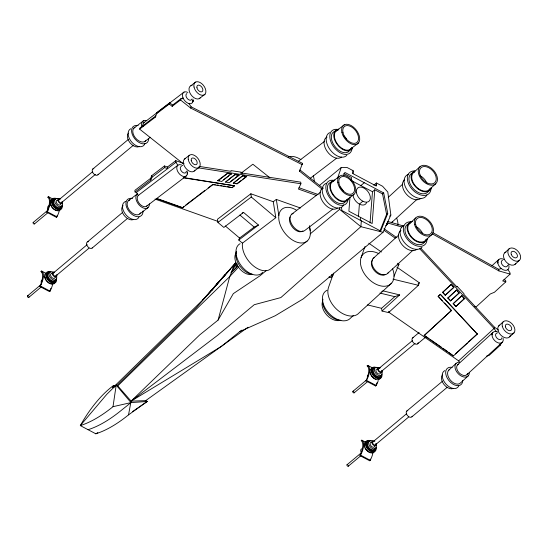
<?xml version="1.0" encoding="UTF-8"?>
<svg xmlns="http://www.w3.org/2000/svg" width="548" height="548" viewBox="0 0 548 548"><rect width="100%" height="100%" fill="white"/><g stroke="black" fill="none" stroke-linecap="round" stroke-linejoin="round"><path stroke-width="0.82" d="M350.001 196.903L348.884 211.233L372.154 223.529L374.784 189.807L382.545 193.903L386.6 214.364L379.874 231.256M351.254 180.888L351.515 177.511L343.76 173.415M114.95 386.278L113.546 385.532A72.624 30.592 -62.2 0 0 80.309 425.604L95.825 433.797A154.399 65.034 -62.2 0 0 128.52 414.877L131.095 401.129L221.399 346.398L239.819 331.554L275.199 315.764L303.359 298.804L383.045 232.29L390.854 215.049L387.799 192.06L382.6 186.265L376.394 182.984L376.134 185.943L352.891 173.62L353.124 170.688L346.918 167.414L341.26 167.476L319.532 185.375M358.419 216.768L359.406 204.109A8.706 5.507 50.2 0 1 353.042 195.657M360.289 220.31L360.522 217.378M361.331 220.817L360.872 226.68L280.836 297.591L254.258 304.702L217.453 335.417L131.095 401.129L117.752 385.902L116.197 385.08L106.853 394.252L80.309 425.604A154.399 65.034 -62.2 0 0 113.004 406.685L130.986 402.595L147.227 401.472L145.672 400.656L131.095 401.129L199.678 334.924L218.097 320.08L233.311 293.639L259.916 275.856L266.451 270.404M370.051 222.92L372.489 191.725L374.784 189.807M376.168 185.916L376.394 182.984L373.818 185.217M352.891 173.62L353.124 170.688M113.004 406.685L116.197 385.08L130.986 402.595L120.759 410.781A154.399 65.034 -62.2 0 1 88.07 429.7M218.097 320.08L229.742 276.569L233.195 268.636M183.169 163.681L139.63 129.123L155.399 117.094L156.961 112.504L169.702 102.791L172.593 105.086L172.168 106.339L169.277 104.045L169.702 102.791M139.63 129.123L140.055 127.869L155.831 115.84L155.399 117.094M156.961 112.504L156.536 113.758L169.277 104.045M172.168 106.339L180.504 99.976L180.936 98.722L183.08 98.023L181.737 99.044M191.129 106.819L302.51 163.366L302.085 164.619L190.704 108.072L191.129 106.819L188.985 103.599M322.032 189.06L299.516 171.188L299.941 169.935L323.121 188.334M337.452 178.47L341.26 167.476M333.561 273.11L328.519 287.385A20.31 13.193 47.5 0 0 337.883 310.367A20.31 13.193 47.5 0 0 359.036 312.935L391.587 283.152M361.07 257.601L364.995 246.497M385.765 225.714L387.573 224.064L388.025 222.796M381.778 291.413L383.168 290.906L399.663 294.906L394.8 296.674L381.545 308.312L382.045 311.024L388.573 312.607L389.018 311.339M388.573 312.607L418.412 285.309L419.309 282.768L396.827 267.109M424.159 335.54L451.36 310.654L438.153 296.489L440.414 294.249L477.281 334.068L453.408 355.912L424.159 335.54L451.449 310.401L444.558 303.01M438.153 296.489L440.414 294.249M442.572 292.447L451.271 284.316L453.819 287.405L445.216 295.276L442.572 292.447L451.271 284.316M445.216 295.276L453.915 287.152M447.86 298.105L456.559 289.981L459.108 293.064L450.504 300.941L447.86 298.105L456.559 289.981M450.504 300.941L459.203 292.81M453.148 303.77L461.848 295.646L464.396 298.729L455.792 306.599L453.148 303.77L461.848 295.646M455.792 306.599L464.485 298.475M453.408 355.912L448.62 352.261M420.734 248.1L456.902 286.905L457.107 286.316L463.998 293.714L463.793 294.297L494.481 327.218L494.029 328.485L458.635 360.865L388.491 312.018M486.624 356.063L489.097 355.426L500.495 345.007L500.94 343.733M299.516 171.188L302.51 163.366M343.48 175.559L344.911 172.456L383.696 192.944L387.751 213.405L380.723 231.064L341.938 210.576L341.39 207.233M150.638 178.34L134.87 190.368L135.075 191.978L150.844 179.956L150.638 178.34L151.721 175.682L164.455 165.962L167.441 167.024L175.778 160.667L184.053 163.605M150.844 179.956L151.926 177.292L151.721 175.682M307.14 241.086L270.753 268.842A20.31 12.488 52.7 0 1 252.169 264.814A20.31 12.488 52.7 0 1 242.449 243.154L238.764 240.045L239.586 238.031L254.197 227.098L258.457 225.023L243.531 212.419L242.113 213.11M394.026 276.254L398.965 264.225L397.56 263.252M237.387 265.794L236.757 267.246L231.078 272.836L233.29 267.76L237.113 263.739M233.29 267.76L235.715 262.848L202.383 300.304L113.991 386.641A31.702 2.925 -48.2 0 0 113.648 387.662M231.078 272.836L236.537 267.095L237.483 264.917M113.546 385.532L112.641 387.128A32.524 1.945 -47.5 0 0 116.073 385.223M198.979 166.373L231.078 171.346L230.982 170.606L241.038 172.168L241.134 172.908L300.708 182.148L300.914 183.765L298.441 189.067L316.723 195.561M112.826 386.717L113.141 386.162M233.715 265.746L235.277 263.711M215.878 285.22L215.159 286.09L217.138 283.796L216.419 284.665M235.715 262.848L196.266 307.757L117.005 385.354M230.208 269.315L208.987 293.153L214.275 287.604M231.886 267.431L235.236 263.663M238.901 266.705L229.742 276.569L117.752 385.902M233.51 267.91L236.784 264.465M202.383 300.304L208.233 294.153M211.747 290.467L212.919 289.234M413.672 172.504L420.179 166.544M388.21 197.383L402.622 184.19M389.607 216.186L390.854 215.049M417.069 199.28L391.368 222.803A10.446 6.788 47.5 0 0 392.484 221.406M429.022 189.909L435.53 183.95A11.604 7.542 47.5 0 0 429.022 166.702A11.604 7.542 47.5 0 0 419.008 175.093A11.604 7.542 47.5 0 0 435.53 183.95M504.783 252.765L509.126 248.792M492.063 265.67L498.892 259.416M515.017 264.369L519.36 260.396A7.741 5.028 47.5 0 0 515.017 248.895A7.741 5.028 47.5 0 0 508.345 254.491A7.741 5.028 47.5 0 0 519.36 260.396M507.893 269.63L509.88 272.514L510.106 274.11L502.646 280.932L505.818 281.843L505.599 280.247L504.009 279.795M505.818 281.843L494.426 292.269L490.248 294.002L476.144 306.907L474.5 306.435M409.151 223.933L415.658 217.981M373.078 258.505L398.78 234.989M387.861 273.226L412.939 250.278M397.875 265.218L398.965 264.225M425.577 240.291L432.084 234.332M353.549 315.34L350.61 318.025A18.379 11.94 47.5 0 1 328.081 312.326A18.379 11.94 47.5 0 1 327.088 290.241M382.045 311.024L399.663 294.906M418.103 283.871L419.309 282.768M455.381 353.933L467.321 343.014M468.574 341.863L477.37 333.814M448.579 370.297L455.991 363.509M498.694 325.93L503.037 321.957M457.443 364.92L492.844 332.54M467.081 374.517L502.475 342.137M509.647 336.828L513.99 332.862M468.314 375.777L460.539 382.888A8.706 5.501 50.1 0 1 450.175 379.915A8.706 5.501 50.1 0 1 449.723 369.427M122.327 212.651L87.166 242.127A3.87 2.445 50 0 0 88.125 247.038A3.87 2.445 50 0 0 92.537 247.552M53.362 272.993L87.111 244.703M27.551 295.893L41.066 284.563M28.797 297.372L41.025 287.125M55.848 275.959L88.947 248.21M92.139 248.059L127.307 218.577M406.65 411.171L442.531 381.189M372.859 441.921L406.678 413.658M347.042 464.745L361.228 452.895M348.37 466.143L360.618 455.909M375.517 444.716L408.678 417.001M411.959 416.768L447.189 387.326M59.437 210.274A14.001 5.891 -62.2 0 1 56.917 216.816L56.348 217.289L46.676 212.186A15.248 6.418 -62.2 0 0 47.868 197.191L48.443 196.711L52.903 199.068M92.66 169.168L128.472 139.329M58.944 199.76L92.687 171.647M33.181 222.481L48.142 210.014M46.676 212.186L47.251 211.713A14.001 5.891 -62.2 0 0 48.443 196.711M34.51 223.879L48.169 212.494M61.602 202.561L95.345 174.442M97.976 174.757L133.137 145.467M52.587 284.583A14.001 5.891 -62.2 0 1 50.067 291.125L49.498 291.598L39.826 286.494A15.248 6.418 -62.2 0 0 41.018 271.5L41.586 271.02L45.306 272.986M39.826 286.494L40.394 286.022A14.001 5.891 -62.2 0 0 41.586 271.02M360.851 185.58L364.304 182.703M310.216 233.88L339.609 209.343L339.294 207.699M362.858 201.232L359.406 204.109A8.706 5.507 50.2 0 0 366.53 202.781M382.545 193.903L383.696 192.944M386.6 214.364L387.751 213.405M378.278 380.572A14.001 5.898 -62.1 0 1 376.209 385.504L375.633 385.984L365.975 380.874A15.248 6.425 -62.1 0 0 367.167 365.872L367.735 365.4L372.941 368.153M412.603 337.931L419.124 332.513M378.75 368.592L412.548 340.5M352.912 391.334L366.591 379.956M365.975 380.874L366.544 380.401A14.001 5.898 -62.1 0 0 367.735 365.4M354.145 392.813L367.824 381.442M381.23 371.558L415.021 343.466M417.562 343.877L425.385 337.369M365.482 442.14L361.769 440.174L361.194 440.647A15.248 6.425 -62.1 0 1 360.002 455.648L369.667 460.758L370.236 460.279A14.001 5.898 -62.1 0 0 373.078 452.203M360.002 455.648L360.577 455.169A14.001 5.898 -62.1 0 0 361.769 440.174M133.794 128.198L143.597 120.724M190.868 85.728L195.718 82.029M143.638 122.889L184.087 92.057M172.593 105.086L180.936 98.722M199.171 98.688L205.014 94.235M144.61 141.658L150.378 137.26M151.926 177.292L164.66 167.578L167.647 168.64L167.441 167.024M135.075 191.978L136.418 192.458L175.983 162.277L175.778 160.667M128.52 200.623L137.336 193.93M184.546 158.989L189.396 155.29M147.412 205.24A6.809 4.185 52.7 0 1 139.877 204.157A6.809 4.185 52.7 0 1 138.274 195.451L177.847 165.27L175.983 162.277M146.727 206.123L186.299 175.942M194.15 171.12L198.999 167.421M139.726 213.967L148.015 207.644M183.806 206.514L182.498 207.863L156.461 198.623M185.834 204.966L195.294 197.753M196.643 196.718L204.753 190.533M208.13 187.957L212.864 184.354L215.371 184.738M217.816 180.573L227.434 173.237L231.283 173.832L221.707 181.498L217.816 180.573L219.358 180.813M182.498 207.863L212.905 184.676L232.167 187.663L234.599 185.806L183.265 177.497M217.857 180.895L227.475 173.558L231.325 174.154M223.591 179.703L228.721 175.792M230.002 174.812L231.283 173.832M235.133 174.435L225.557 182.094L229.406 182.696L239.024 175.36L235.133 174.435L225.557 182.094M240.716 173.483L252.847 164.229L269.753 177.648M230.646 181.395L233.859 178.949M235.14 177.97L238.983 175.038M242.839 175.634L233.256 183.292L237.106 183.895L246.73 176.559L242.839 175.634L233.256 183.292M232.736 186.875L233.948 185.95M235.53 183.333L237.065 183.573L240.915 180.635M242.195 179.662L246.689 176.237M300.42 207.987L276.302 199.424L273.267 201.733L250.874 193.78L217.515 219.227L217.926 222.454L223.837 227.441L243.531 212.419M335.671 131.424L344.432 124.745M217.926 222.454L251.279 197.013L250.874 193.78M298.537 161.187L324.724 141.22M310.415 178.182L336.595 158.214M349.61 149.734L358.371 143.062M238.764 240.045L258.457 225.023M242.449 243.154L275.808 217.714L273.267 201.733M332.211 181.833L339.493 176.285M291.694 214.2L320.546 192.19M332.841 209.083L304.661 230.578A10.446 6.425 52.7 0 1 292.454 225.427A10.446 6.425 52.7 0 1 293.187 213.412M346.624 200.027L353.898 194.478M145.672 400.656L248.025 327.225M128.52 414.877L147.227 401.472L132.534 411.596M239.819 331.554L241.908 330.136M95.825 433.797L97.832 432.591M432.906 232.701L498.687 269.308L501.283 268.589M198.294 167.846L300.914 183.765M217.049 184.998L218.727 185.258M220.399 185.519L222.077 185.779M223.748 186.039L225.427 186.299M227.105 186.56L232.167 187.663M235.174 174.757L239.024 175.36M242.88 175.956L246.73 176.559M183.306 177.819L234.599 185.806M392.957 279.138L418.412 285.309M379.956 293.07L394.8 296.674M367.523 304.914L381.545 308.312M383.045 232.29L360.872 226.68L339.609 209.343M387.751 221.467L403.287 225.92M387.97 223.063L401.876 227.05M432.386 233.88L498.913 270.904L510.106 274.11M299.037 187.738L318.107 194.513M157.214 198.575L181.669 207.26M155.009 199.061L217.837 221.371M350.672 180.203L372.489 191.725M47.868 197.191L49.354 197.972M367.167 365.872L368.653 366.66M47.251 211.713L56.917 216.816M366.544 380.401L376.209 385.504M41.018 271.5L42.504 272.281M43.422 276.5L44.909 277.288M40.394 286.022L50.067 291.125M360.577 455.169L370.236 460.279M386.374 223.228L387.573 224.064M383.97 228.715L396.999 237.784M384.21 230.461L395.177 238.099M494.481 327.218L498.543 330.047M368.783 243.209L381.415 252.005M499.262 344.151L500.495 345.007M424.248 335.287L429.125 338.685M430.516 339.65L441.661 347.411M443.051 348.384L447.23 351.289M180.504 99.976L190.704 108.072M241.141 172.23L242.442 173.264M251.279 197.013L275.808 217.714M239.914 215.049L254.197 227.098M225.31 225.975L239.586 238.031M419.686 248.724L494.029 328.485L496.324 331.581M451.182 284.57L453.819 287.405M456.463 290.235L459.108 293.064M461.752 295.899L464.396 298.729M442.661 292.194L445.305 295.023M447.949 297.852L450.066 300.119M454.299 304.647L455.881 306.346M440.325 294.502L477.281 334.068M438.242 296.235L442.263 300.544M458.635 360.865L459.656 362.249L458.69 362.201A8.706 5.658 47.5 0 0 458.409 373.914A8.706 5.658 47.5 0 0 469.355 372.818M136.418 192.458L138.274 195.451M276.302 199.424L278.836 215.398M498.687 269.308L498.913 270.904M309.572 225.687L310.216 230.735M164.455 165.962L164.66 167.578M426.317 239.175A11.604 7.542 47.5 0 1 412.021 237.442A11.604 7.542 47.5 0 1 410.719 222.741M426.913 194.992A14.316 9.302 47.5 0 1 408.787 192.149A14.316 9.302 47.5 0 1 408.623 174.257M392.608 268.89A20.31 13.193 47.5 0 1 381.209 286.008A20.31 13.193 47.5 0 1 360.433 262.841A20.31 13.193 47.5 0 1 379.045 253.772M424.748 241.634A12.378 8.042 47.5 0 1 409.5 239.784A12.378 8.042 47.5 0 1 408.109 224.105M388.525 272.219A10.446 6.788 47.5 0 1 375.661 270.664A10.446 6.788 47.5 0 1 374.49 257.43M427.2 238.962A12.378 8.042 47.5 0 1 410.945 236.989A12.378 8.042 47.5 0 1 412.432 221.522M503.133 338.369A6.809 4.425 47.5 0 1 498.269 342.904A6.809 4.425 47.5 0 1 492.022 334.849L492.234 333.561A6.809 4.425 47.5 0 1 497.783 332.047M501.947 337.753A3.87 2.514 47.5 0 1 497.084 338.239A3.87 2.514 47.5 0 1 497.207 333.033M416.11 226.557A10.159 6.597 47.5 0 1 422.563 233.366M340.281 320.285A13.542 8.795 47.5 0 1 327.033 315.271A13.542 8.795 47.5 0 1 322.505 301.558M384.922 274.671A9.672 6.281 47.5 0 1 374.373 270.671A9.672 6.281 47.5 0 1 372.537 260.047M340.849 320.347A15.474 10.056 47.5 0 1 327.416 313.168A15.474 10.056 47.5 0 1 322.93 299.181M422.07 247.162A14.316 9.302 47.5 0 1 404.52 242.716A14.316 9.302 47.5 0 1 403.746 225.516M427.043 239.318A14.316 9.302 47.5 0 1 416.22 245.723A14.316 9.302 47.5 0 1 403.568 231.4A14.316 9.302 47.5 0 1 411.637 221.885M508.585 264.609A6.809 4.425 47.5 0 1 504.9 270.301A6.809 4.425 47.5 0 1 497.81 262.924L497.796 261.519A6.809 4.425 47.5 0 1 504.078 259.505M375.565 379.106A5.802 3.678 50.3 0 1 370.304 372.804M416.946 249.272A12.378 8.042 47.5 0 1 402.266 244.935A12.378 8.042 47.5 0 1 400.978 230.413M462.752 380.559A10.638 6.713 50.1 0 1 454.758 385.039A10.638 6.713 50.1 0 1 445.757 373.832A10.638 6.713 50.1 0 1 452.182 367.4M376.017 447.367A6.768 4.274 50.1 0 1 371.551 451.84A6.768 4.274 50.1 0 1 365.304 444.058A6.768 4.274 50.1 0 1 370.859 440.941M453.278 388.416A8.706 5.494 50.1 0 1 444.065 384.573A8.706 5.494 50.1 0 1 442.476 374.962M507.66 265.232A3.87 2.514 47.5 0 1 502.9 265.506A3.87 2.514 47.5 0 1 502.502 260.307M515.839 263.335A7.741 5.028 47.5 0 1 506.044 261.793A7.741 5.028 47.5 0 1 505.955 252.121M412.288 416.192A3.87 2.445 50.1 0 1 407.356 415.446A3.87 2.445 50.1 0 1 407.808 410.623M458.717 386.018A10.638 6.713 50.1 0 1 445.997 384.1A10.638 6.713 50.1 0 1 444.846 370.585M375.695 443.647A1.932 1.219 50.1 0 1 374.681 444.983A1.932 1.219 50.1 0 1 372.763 443.277A1.932 1.219 50.1 0 1 373.441 441.64M467.677 373.489A6.809 4.425 47.5 0 1 459.34 373.058A6.809 4.425 47.5 0 1 458.368 364.221M354.248 392.69A0.966 0.617 50.3 0 1 353.234 392.649A0.966 0.617 50.3 0 1 352.809 391.457A0.966 0.617 50.3 0 1 353.823 391.498M354.296 392.32A0.966 0.617 50.3 0 1 354.303 392.519M376.236 445.593A4.836 3.055 50.1 0 1 373.044 448.785A4.836 3.055 50.1 0 1 368.578 443.229A4.836 3.055 50.1 0 1 372.551 441.003M375.038 448.497A4.836 3.055 50.1 0 1 368.873 447.565A4.836 3.055 50.1 0 1 369.441 441.537M396.69 218.214A20.31 13.193 47.5 0 1 398.026 225.283M348.459 465.615A0.966 0.61 50.1 0 1 347.822 466.252A0.966 0.61 50.1 0 1 346.932 465.142A0.966 0.61 50.1 0 1 347.727 464.697M510.318 335.664A7.741 5.028 47.5 0 1 500.845 335.177A7.741 5.028 47.5 0 1 499.742 325.135M361.098 452.182A3.87 2.445 50.1 0 1 361.68 448.791M375.969 447.963A5.802 3.665 50.1 0 1 371.606 450.408A5.802 3.665 50.1 0 1 366.701 444.298A5.802 3.665 50.1 0 1 370.208 440.791M420.2 175.709A10.159 6.597 47.5 0 1 426.913 183.327M381.531 370.571A1.932 1.226 50.3 0 1 380.339 371.722A1.932 1.226 50.3 0 1 378.51 369.866A1.932 1.226 50.3 0 1 379.387 368.393M376.455 443.818A2.904 1.829 50.1 0 1 374.339 445.661A2.904 1.829 50.1 0 1 371.866 442.003A2.904 1.829 50.1 0 1 374.839 441.428M374.791 445.88A2.904 1.829 50.1 0 1 372.613 447.106A2.904 1.829 50.1 0 1 370.153 444.044A2.904 1.829 50.1 0 1 371.907 442.291M375.209 449.538A5.802 3.665 50.1 0 1 367.811 448.415A5.802 3.665 50.1 0 1 368.496 441.181M374.805 451.052A6.768 4.274 50.1 0 1 366.174 449.744A6.768 4.274 50.1 0 1 366.968 441.304M428.68 190.82A12.378 8.042 47.5 0 1 413.37 188.759A12.378 8.042 47.5 0 1 412.185 173.154M431.372 187.43A12.378 8.042 47.5 0 1 415.918 187.169A12.378 8.042 47.5 0 1 415.035 170.901M420.857 198.431A12.378 8.042 47.5 0 1 406.5 194.321A12.378 8.042 47.5 0 1 404.479 179.867M430.255 188.361A11.604 7.542 47.5 0 1 415.905 186.43A11.604 7.542 47.5 0 1 414.788 171.791M431.029 188.067A14.316 9.302 47.5 0 1 420.83 195.006A14.316 9.302 47.5 0 1 407.753 181.402A14.316 9.302 47.5 0 1 414.541 170.908M381.935 374.674A6.768 4.295 50.3 0 1 377.277 378.572A6.768 4.295 50.3 0 1 371.147 371.215A6.768 4.295 50.3 0 1 375.798 367.318M418.172 342.685A3.87 2.452 50.3 0 1 413.541 342.849A3.87 2.452 50.3 0 1 413.178 337.623M371.359 452.573A5.802 3.665 50.1 0 1 365.03 447.86M364.591 446.552A5.802 3.665 50.1 0 1 364.646 444.216M381.737 373.948A5.802 3.678 50.3 0 1 377.75 377.291A5.802 3.678 50.3 0 1 372.496 370.982A5.802 3.678 50.3 0 1 376.483 367.646M380.716 375.544A4.836 3.069 50.3 0 1 374.764 374.435A4.836 3.069 50.3 0 1 374.729 368.366M380.579 372.846A2.904 1.843 50.3 0 1 378.175 373.757A2.904 1.843 50.3 0 1 375.935 370.564A2.904 1.843 50.3 0 1 377.949 369.099M381.846 371.66A4.836 3.069 50.3 0 1 379.127 375.62A4.836 3.069 50.3 0 1 374.38 369.927A4.836 3.069 50.3 0 1 378.75 367.948M376.997 382.744A15.248 6.425 -62.1 0 1 375.633 385.984M370.393 459.135A15.248 6.425 -62.1 0 1 369.667 460.758M382.305 370.818A2.904 1.843 50.3 0 1 380.107 372.414A2.904 1.843 50.3 0 1 377.661 368.927A2.904 1.843 50.3 0 1 380.285 367.934M380.86 376.64A5.802 3.678 50.3 0 1 374.229 375.866A5.802 3.678 50.3 0 1 372.825 368.489M367.598 377.873A3.87 2.452 50.3 0 1 368.557 374.716M380.792 377.024A6.768 4.295 50.3 0 1 373.332 377.908A6.768 4.295 50.3 0 1 371.051 368.701M333.246 275.117A2.637 1.713 47.5 0 1 331.581 274.527M331.869 275.658A2.637 1.713 47.5 0 1 329.04 276.85M141.672 126.369A8.706 5.35 52.7 0 1 146.679 120.553M145.754 140.781A8.706 5.521 50.2 0 1 135.377 137.836A8.706 5.521 50.2 0 1 134.945 127.321M87.735 241.826A3.87 2.445 50 0 1 88.434 241.743M56.752 274.562A2.904 1.836 50 0 1 55.327 276.973A2.904 1.836 50 0 1 52.327 273.952A2.904 1.836 50 0 1 54.279 272.068M345.569 201.486A12.378 7.61 52.7 0 1 331.163 197.691A12.378 7.61 52.7 0 1 330.437 182.374M348.35 199.034A12.378 7.61 52.7 0 1 332.937 194.972A12.378 7.61 52.7 0 1 334.917 180.066M337.397 208.041A12.378 7.61 52.7 0 1 323.238 202.376A12.378 7.61 52.7 0 1 323.162 187.923M347.459 199.088A11.604 7.138 52.7 0 1 333.643 195.129A11.604 7.138 52.7 0 1 333.876 180.956M262.698 272.267A18.379 11.303 52.7 0 1 241.613 266.218A18.379 11.303 52.7 0 1 240.086 243.702M182.737 165.599A6.809 4.185 52.7 0 0 176.805 167.332A6.809 4.185 52.7 0 0 181.409 175.613A6.809 4.185 52.7 0 0 187.334 173.88L187.341 172.476A6.809 4.185 52.7 0 0 186.957 170.935M186.272 171.538A3.87 2.377 52.7 0 1 181.792 171.593A3.87 2.377 52.7 0 1 181.436 166.352M302.969 230.893A9.672 5.946 52.7 0 1 293.228 228.105A9.672 5.946 52.7 0 1 289.988 216.981M309.373 226.927A20.31 12.488 52.7 0 1 297.598 242.408A20.31 12.488 52.7 0 1 278.72 217.905A20.31 12.488 52.7 0 1 296.516 210.233M140.624 212.823A8.706 5.501 50 0 1 129.91 210.843A8.706 5.501 50 0 1 129.801 199.938M251.881 274.274A13.542 8.33 52.7 0 1 238.325 267.054A13.542 8.33 52.7 0 1 236.483 252.532M57.451 210.405A5.802 3.678 50.2 0 1 52.279 207.603A5.802 3.678 50.2 0 1 50.738 202.048M252.512 274.356A15.474 9.515 52.7 0 1 239.64 265.698A15.474 9.515 52.7 0 1 236.4 251.265M56.355 278.357A5.802 3.665 50 0 1 52.382 281.693A5.802 3.665 50 0 1 47.107 275.411A5.802 3.665 50 0 1 51.074 272.068M339.979 186.834A10.159 6.247 52.7 0 1 343.24 190.957M143.014 210.987A10.638 6.72 50 0 1 135.424 216.261A10.638 6.72 50 0 1 126.033 205.075A10.638 6.72 50 0 1 132.541 198.499M138.959 217.166A10.638 6.72 50 0 1 125.876 214.741A10.638 6.72 50 0 1 125.745 201.424M149.385 203.835A8.706 5.35 52.7 0 1 140.61 206.397A8.706 5.35 52.7 0 1 137.206 193.999M55.197 277.254A2.904 1.836 50 0 1 51.478 277.103A2.904 1.836 50 0 1 51.964 273.404M194.93 170.12A7.741 4.761 52.7 0 1 185.704 168.12A7.741 4.761 52.7 0 1 185.656 158.399M343.678 204.931A14.316 8.802 52.7 0 1 326.615 201.232A14.316 8.802 52.7 0 1 326.519 183.251M348.055 199.664A14.316 8.802 52.7 0 1 337.054 204.109A14.316 8.802 52.7 0 1 325.944 188.861A14.316 8.802 52.7 0 1 334.047 180.429M56.458 276.069A4.836 3.055 50 0 1 53.759 280.021A4.836 3.055 50 0 1 48.991 274.349A4.836 3.055 50 0 1 53.348 272.363M56.149 275.363A1.932 1.219 50 0 1 53.67 275.26A1.932 1.219 50 0 1 53.992 272.801M55.341 279.953A4.836 3.055 50 0 1 49.389 278.85A4.836 3.055 50 0 1 49.334 272.794M200.164 97.934A7.741 4.754 52.7 0 1 190.649 94.256A7.741 4.754 52.7 0 1 192.143 85.42M187.875 92.448A6.809 4.185 52.7 0 0 182.47 94.544A6.809 4.185 52.7 0 0 186.683 102.503A6.809 4.185 52.7 0 0 192.828 101.791L193.04 100.517A6.809 4.185 52.7 0 0 192.896 99.044M191.841 99.126A3.87 2.377 52.7 0 1 187.382 98.661A3.87 2.377 52.7 0 1 186.875 93.592M61.828 201.904A1.932 1.226 50.2 0 1 60.369 202.726A1.932 1.226 50.2 0 1 58.732 200.691A1.932 1.226 50.2 0 1 59.903 199.513M144.891 143.603A10.638 6.747 50.2 0 1 132.219 142.638A10.638 6.747 50.2 0 1 130.78 128.746M34.599 223.344A0.966 0.617 50.2 0 1 34.024 224.002A0.966 0.617 50.2 0 1 33.086 223.015A0.966 0.617 50.2 0 1 33.661 222.351M133.041 219.7A8.706 5.501 50 0 1 123.821 214.98A8.706 5.501 50 0 1 123.129 205.671M346.829 155.242A14.316 8.802 52.7 0 1 330.307 149.967A14.316 8.802 52.7 0 1 329.636 132.657M352.063 148.378A14.316 8.802 52.7 0 1 341.157 153.269A14.316 8.802 52.7 0 1 329.896 137.836A14.316 8.802 52.7 0 1 338.342 129.588M288.2 156.981A20.31 12.488 52.7 0 1 300.955 159.626M313.257 175.792A20.31 12.488 52.7 0 1 314.305 181.778M343.199 135.288A10.159 6.247 52.7 0 1 346.692 139.178M41.395 283.028A3.87 2.445 50 0 1 42.34 279.877M28.886 296.66A0.966 0.61 50 0 1 28.345 297.454A0.966 0.61 50 0 1 27.393 296.317A0.966 0.61 50 0 1 28.27 295.92M56.547 279.083A6.768 4.274 50 0 1 51.916 282.98A6.768 4.274 50 0 1 45.765 275.644A6.768 4.274 50 0 1 50.395 271.753M55.485 281.049A5.802 3.665 50 0 1 48.347 279.727A5.802 3.665 50 0 1 48.279 272.459M55.06 282.624A6.768 4.274 50 0 1 47.327 281.734A6.768 4.274 50 0 1 45.655 273.144M351.795 147.528A11.604 7.138 52.7 0 1 337.698 144.329A11.604 7.138 52.7 0 1 338.39 129.91M349.179 151.036A12.378 7.61 52.7 0 1 334.89 146.467A12.378 7.61 52.7 0 1 334.314 131.499M352.631 147.357A12.378 7.61 52.7 0 1 337.321 144.617A12.378 7.61 52.7 0 1 338.774 129.157M341.431 157.057A12.378 7.61 52.7 0 1 327.293 151.584A12.378 7.61 52.7 0 1 327.033 137.048M143.007 126.643A6.809 4.185 52.7 0 1 144.508 122.231M62.541 201.65A2.904 1.843 50.2 0 1 60.623 203.582A2.904 1.843 50.2 0 1 57.944 200.246A2.904 1.843 50.2 0 1 60.328 198.897M60.787 204.26A2.904 1.843 50.2 0 1 56.855 203.404A2.904 1.843 50.2 0 1 57.999 200.123M139.213 146.583A8.706 5.521 50.2 0 1 129.986 142.761A8.706 5.521 50.2 0 1 128.41 133.123M98.304 174.182A3.87 2.452 50.2 0 1 93.359 173.449A3.87 2.452 50.2 0 1 93.824 168.606M52.423 283.617A5.802 3.665 50 0 1 51.375 283.741M50.204 283.528A5.802 3.665 50 0 1 44.922 277.24M62.116 205.185A6.768 4.295 50.2 0 1 57.636 209.679A6.768 4.295 50.2 0 1 51.389 201.897A6.768 4.295 50.2 0 1 56.958 198.76M48.025 209.302A3.87 2.452 50.2 0 1 49.265 205.733M62.328 203.418A4.836 3.069 50.2 0 1 59.129 206.63A4.836 3.069 50.2 0 1 54.663 201.068A4.836 3.069 50.2 0 1 58.643 198.828M60.897 208.87A6.768 4.295 50.2 0 1 52.252 207.589A6.768 4.295 50.2 0 1 53.067 199.116M148.686 138.726A10.638 6.747 50.2 0 1 140.665 143.247A10.638 6.747 50.2 0 1 131.664 132.041A10.638 6.747 50.2 0 1 138.117 125.561M62.068 205.788A5.802 3.678 50.2 0 1 57.691 208.254A5.802 3.678 50.2 0 1 52.779 202.137A5.802 3.678 50.2 0 1 56.3 198.609M61.129 206.329A4.836 3.069 50.2 0 1 54.951 205.411A4.836 3.069 50.2 0 1 55.54 199.362M50.854 288.364A15.248 6.418 -62.2 0 1 50.224 289.981M49.991 290.522A15.248 6.418 -62.2 0 1 49.498 291.598M57.074 215.672A15.248 6.418 -62.2 0 1 56.348 217.289M61.301 207.356A5.802 3.678 50.2 0 1 53.889 206.26A5.802 3.678 50.2 0 1 54.588 198.999M193.04 100.517L192.834 101.798L193.04 100.517M492.241 333.561L492.022 334.849L492.248 333.568M217.809 283.042L216.987 284.035L225.201 274.685L217.809 283.042M187.334 173.88L187.327 172.469L187.334 173.88M497.803 262.924L497.796 261.519L497.796 262.917M414.541 224.399A11.604 7.542 47.5 0 0 430.516 235.524A11.604 7.542 47.5 0 0 426.563 218.542A11.604 7.542 47.5 0 0 414.541 224.399M356.495 192.78A8.706 5.507 50.2 0 0 367.941 201.904A8.706 5.507 50.2 0 0 365.674 189.218A8.706 5.507 50.2 0 0 356.495 192.78M502.29 326.238A7.741 5.028 47.5 0 0 512.942 333.657A7.741 5.028 47.5 0 0 510.304 322.334A7.741 5.028 47.5 0 0 502.29 326.238M415.706 224.618A10.159 6.597 47.5 0 0 429.687 234.352A10.159 6.597 47.5 0 0 426.228 219.495A10.159 6.597 47.5 0 0 415.706 224.618M505.4 326.82A3.87 2.514 47.5 0 0 510.722 330.533A3.87 2.514 47.5 0 0 509.407 324.868A3.87 2.514 47.5 0 0 505.4 326.82M420.111 175.113A10.159 6.597 47.5 0 0 434.571 182.861A10.159 6.597 47.5 0 0 428.879 167.77A10.159 6.597 47.5 0 0 420.111 175.113M511.291 254.539A3.87 2.514 47.5 0 0 516.798 257.492A3.87 2.514 47.5 0 0 514.634 251.744A3.87 2.514 47.5 0 0 511.291 254.539M337.739 182.203A11.604 7.138 52.7 0 0 352.241 195.362A11.604 7.138 52.7 0 0 350.11 178.586A11.604 7.138 52.7 0 0 337.739 182.203M191.211 160.29A3.87 2.377 52.7 0 0 196.047 164.681A3.87 2.377 52.7 0 0 195.341 159.091A3.87 2.377 52.7 0 0 191.211 160.29M188.231 159.235A7.741 4.761 52.7 0 0 197.897 168.003A7.741 4.761 52.7 0 0 196.479 156.824A7.741 4.761 52.7 0 0 188.231 159.235M338.856 182.6A10.159 6.247 52.7 0 0 351.549 194.108A10.159 6.247 52.7 0 0 349.686 179.436A10.159 6.247 52.7 0 0 338.856 182.6M194.013 87.036A7.741 4.754 52.7 0 0 204.027 94.989A7.741 4.754 52.7 0 0 201.582 83.495A7.741 4.754 52.7 0 0 194.013 87.036M196.944 87.769A3.87 2.377 52.7 0 0 201.952 91.749A3.87 2.377 52.7 0 0 200.726 86.002A3.87 2.377 52.7 0 0 196.944 87.769M342.973 132.541A10.159 6.247 52.7 0 0 356.111 142.973A10.159 6.247 52.7 0 0 352.905 127.889A10.159 6.247 52.7 0 0 342.973 132.541M341.87 132.267A11.604 7.138 52.7 0 0 356.892 144.186A11.604 7.138 52.7 0 0 353.22 126.944A11.604 7.138 52.7 0 0 341.87 132.267"/></g></svg>
